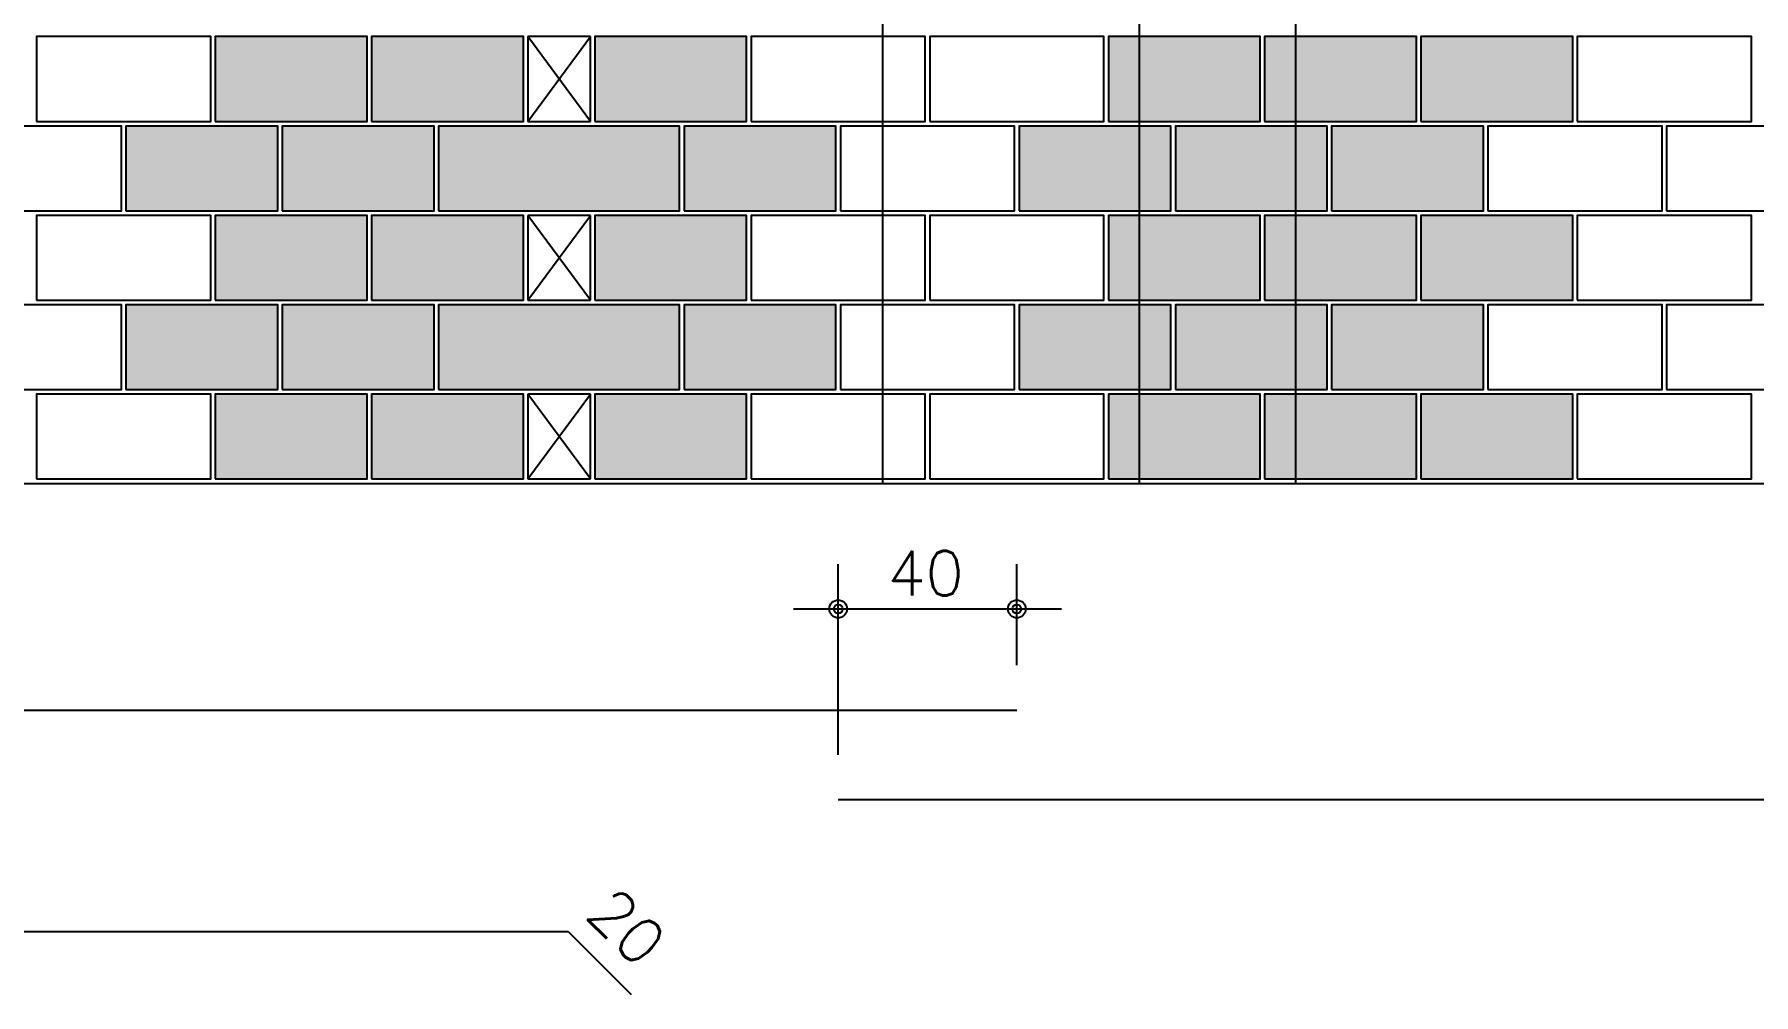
# Model space of a CAD drawing. Extents: x -1.9 to 86, y -1.5 to 60.9.
# Drawn here: x 14.54 to 22.24, y 45.48 to 49.78 of the extents above; entities that cross this region are included whole.
import ezdxf

# ---------------------------------------------------------------- set-up
doc = ezdxf.new("R2010")
doc.units = 0
doc.header["$MEASUREMENT"] = 0
for name, color, linetype in [('PENA_01', 1, 'CONTINUOUS'), ('PENA_02', 2, 'CONTINUOUS'), ('PENA_03', 3, 'CONTINUOUS'), ('PENA_05', 5, 'CONTINUOUS'), ('PENA_19', 240, 'CONTINUOUS'), ('PENA_21', 100, 'CONTINUOUS')]:
    doc.layers.add(name, color=color, linetype=linetype)
doc.styles.get("Standard").update_dxf_attribs({"font": 'ROMANS.SHX'})

msp = doc.modelspace()

# ---------------------------------------------------------------- linework, layer by layer
at = {"layer": 'PENA_01', "linetype": 'Continuous'}
for p, q in [((18.1389, 46.5565), (18.1389, 47.4088)), ((18.9389, 46.9565), (18.9389, 47.4088)), ((17.9389, 47.2088), (19.1389, 47.2088))]:
    msp.add_line(p, q, dxfattribs=at)
at = {"layer": 'PENA_02', "linetype": 'Continuous'}
for p, q in [((17.0289, 49.7706), (16.7489, 49.7706)), ((16.7489, 49.7706), (16.7489, 49.3906)), ((17.0289, 49.3906), (17.0289, 49.7706)), ((16.7489, 49.3906), (17.0289, 49.3906)), ((17.0289, 48.9706), (16.7489, 48.9706)), ((16.7489, 48.9706), (16.7489, 48.5906)), ((17.0289, 48.5906), (17.0289, 48.9706)), ((16.7489, 48.5906), (17.0289, 48.5906)), ((17.0289, 48.1706), (16.7489, 48.1706)), ((16.7489, 48.1706), (16.7489, 47.7906)), ((17.0289, 47.7906), (17.0289, 48.1706)), ((7.0489, 47.7706), (30.0289, 47.7706)), ((16.7489, 47.7906), (17.0289, 47.7906))]:
    msp.add_line(p, q, dxfattribs=at)
for points in [[(14.5489, 49.3906), (15.3289, 49.3906), (15.3289, 49.7706), (14.5489, 49.7706), (14.5489, 49.3906)], [(15.3489, 49.3906), (16.0289, 49.3906), (16.0289, 49.7706), (15.3489, 49.7706), (15.3489, 49.3906)], [(16.0489, 49.3906), (16.7289, 49.3906), (16.7289, 49.7706), (16.0489, 49.7706), (16.0489, 49.3906)], [(17.0489, 49.3906), (17.7289, 49.3906), (17.7289, 49.7706), (17.0489, 49.7706), (17.0489, 49.3906)], [(17.7489, 49.3906), (18.5289, 49.3906), (18.5289, 49.7706), (17.7489, 49.7706), (17.7489, 49.3906)], [(18.5489, 49.3906), (19.3289, 49.3906), (19.3289, 49.7706), (18.5489, 49.7706), (18.5489, 49.3906)], [(19.3489, 49.3906), (20.0289, 49.3906), (20.0289, 49.7706), (19.3489, 49.7706), (19.3489, 49.3906)], [(20.0489, 49.3906), (20.7289, 49.3906), (20.7289, 49.7706), (20.0489, 49.7706), (20.0489, 49.3906)], [(20.7489, 49.3906), (21.4289, 49.3906), (21.4289, 49.7706), (20.7489, 49.7706), (20.7489, 49.3906)], [(21.4489, 49.3906), (22.2289, 49.3906), (22.2289, 49.7706), (21.4489, 49.7706), (21.4489, 49.3906)], [(14.1489, 48.9906), (14.9289, 48.9906), (14.9289, 49.3706), (14.1489, 49.3706), (14.1489, 48.9906)], [(14.9489, 48.9906), (15.6289, 48.9906), (15.6289, 49.3706), (14.9489, 49.3706), (14.9489, 48.9906)], [(15.6489, 48.9906), (16.3289, 48.9906), (16.3289, 49.3706), (15.6489, 49.3706), (15.6489, 48.9906)], [(16.3489, 48.9906), (17.4289, 48.9906), (17.4289, 49.3706), (16.3489, 49.3706), (16.3489, 48.9906)], [(17.4489, 48.9906), (18.1289, 48.9906), (18.1289, 49.3706), (17.4489, 49.3706), (17.4489, 48.9906)], [(18.1489, 48.9906), (18.9289, 48.9906), (18.9289, 49.3706), (18.1489, 49.3706), (18.1489, 48.9906)], [(18.9489, 48.9906), (19.6289, 48.9906), (19.6289, 49.3706), (18.9489, 49.3706), (18.9489, 48.9906)], [(19.6489, 48.9906), (20.3289, 48.9906), (20.3289, 49.3706), (19.6489, 49.3706), (19.6489, 48.9906)], [(20.3489, 48.9906), (21.0289, 48.9906), (21.0289, 49.3706), (20.3489, 49.3706), (20.3489, 48.9906)], [(21.0489, 48.9906), (21.8289, 48.9906), (21.8289, 49.3706), (21.0489, 49.3706), (21.0489, 48.9906)], [(21.8489, 48.9906), (22.6289, 48.9906), (22.6289, 49.3706), (21.8489, 49.3706), (21.8489, 48.9906)], [(14.5489, 48.5906), (15.3289, 48.5906), (15.3289, 48.9706), (14.5489, 48.9706), (14.5489, 48.5906)], [(15.3489, 48.5906), (16.0289, 48.5906), (16.0289, 48.9706), (15.3489, 48.9706), (15.3489, 48.5906)], [(16.0489, 48.5906), (16.7289, 48.5906), (16.7289, 48.9706), (16.0489, 48.9706), (16.0489, 48.5906)], [(17.0489, 48.5906), (17.7289, 48.5906), (17.7289, 48.9706), (17.0489, 48.9706), (17.0489, 48.5906)], [(17.7489, 48.5906), (18.5289, 48.5906), (18.5289, 48.9706), (17.7489, 48.9706), (17.7489, 48.5906)], [(18.5489, 48.5906), (19.3289, 48.5906), (19.3289, 48.9706), (18.5489, 48.9706), (18.5489, 48.5906)], [(19.3489, 48.5906), (20.0289, 48.5906), (20.0289, 48.9706), (19.3489, 48.9706), (19.3489, 48.5906)], [(20.0489, 48.5906), (20.7289, 48.5906), (20.7289, 48.9706), (20.0489, 48.9706), (20.0489, 48.5906)], [(20.7489, 48.5906), (21.4289, 48.5906), (21.4289, 48.9706), (20.7489, 48.9706), (20.7489, 48.5906)], [(21.4489, 48.5906), (22.2289, 48.5906), (22.2289, 48.9706), (21.4489, 48.9706), (21.4489, 48.5906)], [(14.1489, 48.1906), (14.9289, 48.1906), (14.9289, 48.5706), (14.1489, 48.5706), (14.1489, 48.1906)], [(14.9489, 48.1906), (15.6289, 48.1906), (15.6289, 48.5706), (14.9489, 48.5706), (14.9489, 48.1906)], [(15.6489, 48.1906), (16.3289, 48.1906), (16.3289, 48.5706), (15.6489, 48.5706), (15.6489, 48.1906)], [(16.3489, 48.1906), (17.4289, 48.1906), (17.4289, 48.5706), (16.3489, 48.5706), (16.3489, 48.1906)], [(17.4489, 48.1906), (18.1289, 48.1906), (18.1289, 48.5706), (17.4489, 48.5706), (17.4489, 48.1906)], [(18.1489, 48.1906), (18.9289, 48.1906), (18.9289, 48.5706), (18.1489, 48.5706), (18.1489, 48.1906)], [(18.9489, 48.1906), (19.6289, 48.1906), (19.6289, 48.5706), (18.9489, 48.5706), (18.9489, 48.1906)], [(19.6489, 48.1906), (20.3289, 48.1906), (20.3289, 48.5706), (19.6489, 48.5706), (19.6489, 48.1906)], [(20.3489, 48.1906), (21.0289, 48.1906), (21.0289, 48.5706), (20.3489, 48.5706), (20.3489, 48.1906)], [(21.0489, 48.1906), (21.8289, 48.1906), (21.8289, 48.5706), (21.0489, 48.5706), (21.0489, 48.1906)], [(21.8489, 48.1906), (22.6289, 48.1906), (22.6289, 48.5706), (21.8489, 48.5706), (21.8489, 48.1906)], [(14.5489, 47.7906), (15.3289, 47.7906), (15.3289, 48.1706), (14.5489, 48.1706), (14.5489, 47.7906)], [(15.3489, 47.7906), (16.0289, 47.7906), (16.0289, 48.1706), (15.3489, 48.1706), (15.3489, 47.7906)], [(16.0489, 47.7906), (16.7289, 47.7906), (16.7289, 48.1706), (16.0489, 48.1706), (16.0489, 47.7906)], [(17.0489, 47.7906), (17.7289, 47.7906), (17.7289, 48.1706), (17.0489, 48.1706), (17.0489, 47.7906)], [(17.7489, 47.7906), (18.5289, 47.7906), (18.5289, 48.1706), (17.7489, 48.1706), (17.7489, 47.7906)], [(18.5489, 47.7906), (19.3289, 47.7906), (19.3289, 48.1706), (18.5489, 48.1706), (18.5489, 47.7906)], [(19.3489, 47.7906), (20.0289, 47.7906), (20.0289, 48.1706), (19.3489, 48.1706), (19.3489, 47.7906)], [(20.0489, 47.7906), (20.7289, 47.7906), (20.7289, 48.1706), (20.0489, 48.1706), (20.0489, 47.7906)], [(20.7489, 47.7906), (21.4289, 47.7906), (21.4289, 48.1706), (20.7489, 48.1706), (20.7489, 47.7906)], [(21.4489, 47.7906), (22.2289, 47.7906), (22.2289, 48.1706), (21.4489, 48.1706), (21.4489, 47.7906)]]:
    msp.add_lwpolyline(points, dxfattribs=at)
for centre, radius in [((18.1389, 47.2088), 0.04), ((18.1389, 47.2088), 0.02), ((18.9389, 47.2088), 0.04), ((18.9389, 47.2088), 0.02)]:
    msp.add_circle(centre, radius, dxfattribs=at)
at = {"layer": 'PENA_03', "linetype": 'Continuous'}
for p, q in [((16.7489, 49.3906), (17.0289, 49.7706)), ((17.0289, 49.3906), (16.7489, 49.7706)), ((16.7489, 48.5906), (17.0289, 48.9706)), ((17.0289, 48.5906), (16.7489, 48.9706)), ((16.7489, 47.7906), (17.0289, 48.1706)), ((17.0289, 47.7906), (16.7489, 48.1706)), ((18.9389, 46.7565), (18.9389, 46.7565)), ((18.1389, 46.3565), (18.1389, 46.3565))]:
    msp.add_line(p, q, dxfattribs=at)
at = {"layer": 'PENA_05', "linetype": 'Continuous'}
for p, q in [((18.3389, 47.7706), (18.3389, 54.5306)), ((19.4889, 47.7706), (19.4889, 54.5306)), ((20.1889, 47.7706), (20.1889, 54.5306)), ((7.1489, 46.7563), (18.9389, 46.7565)), ((18.1389, 46.3565), (29.9289, 46.3567)), ((7.1489, 45.7655), (16.9289, 45.7655)), ((16.9289, 45.7655), (17.2117, 45.4827))]:
    msp.add_line(p, q, dxfattribs=at)
at = {"layer": 'PENA_19', "linetype": 'Continuous'}
for points in [[(16.3489, 48.9906), (17.4289, 48.9906), (17.4289, 49.3706), (16.3489, 49.3706), (16.3489, 48.9906)], [(16.3489, 48.1906), (17.4289, 48.1906), (17.4289, 48.5706), (16.3489, 48.5706), (16.3489, 48.1906)]]:
    msp.add_lwpolyline(points, dxfattribs=at)
for points in [[(16.3489, 48.9906), (17.4289, 48.9906), (17.4289, 49.3706)], [(16.3489, 48.9906), (17.4289, 49.3706), (16.3489, 49.3706)], [(16.3489, 48.9906), (16.3489, 49.3706), (16.3489, 48.9906)], [(16.3489, 48.1906), (17.4289, 48.1906), (17.4289, 48.5706)], [(16.3489, 48.1906), (17.4289, 48.5706), (16.3489, 48.5706)], [(16.3489, 48.1906), (16.3489, 48.5706), (16.3489, 48.1906)]]:
    msp.add_solid(points, dxfattribs=at)
at = {"layer": 'PENA_21', "linetype": 'Continuous'}
for points in [[(15.3489, 49.3906), (16.0289, 49.3906), (16.0289, 49.7706), (15.3489, 49.7706), (15.3489, 49.3906)], [(16.0489, 49.3906), (16.7289, 49.3906), (16.7289, 49.7706), (16.0489, 49.7706), (16.0489, 49.3906)], [(17.0489, 49.3906), (17.7289, 49.3906), (17.7289, 49.7706), (17.0489, 49.7706), (17.0489, 49.3906)], [(19.3489, 49.3906), (20.0289, 49.3906), (20.0289, 49.7706), (19.3489, 49.7706), (19.3489, 49.3906)], [(20.0489, 49.3906), (20.7289, 49.3906), (20.7289, 49.7706), (20.0489, 49.7706), (20.0489, 49.3906)], [(20.7489, 49.3906), (21.4289, 49.3906), (21.4289, 49.7706), (20.7489, 49.7706), (20.7489, 49.3906)], [(14.9489, 48.9906), (15.6289, 48.9906), (15.6289, 49.3706), (14.9489, 49.3706), (14.9489, 48.9906)], [(15.6489, 48.9906), (16.3289, 48.9906), (16.3289, 49.3706), (15.6489, 49.3706), (15.6489, 48.9906)], [(17.4489, 48.9906), (18.1289, 48.9906), (18.1289, 49.3706), (17.4489, 49.3706), (17.4489, 48.9906)], [(18.9489, 48.9906), (19.6289, 48.9906), (19.6289, 49.3706), (18.9489, 49.3706), (18.9489, 48.9906)], [(19.6489, 48.9906), (20.3289, 48.9906), (20.3289, 49.3706), (19.6489, 49.3706), (19.6489, 48.9906)], [(20.3489, 48.9906), (21.0289, 48.9906), (21.0289, 49.3706), (20.3489, 49.3706), (20.3489, 48.9906)], [(15.3489, 48.5906), (16.0289, 48.5906), (16.0289, 48.9706), (15.3489, 48.9706), (15.3489, 48.5906)], [(16.0489, 48.5906), (16.7289, 48.5906), (16.7289, 48.9706), (16.0489, 48.9706), (16.0489, 48.5906)], [(17.0489, 48.5906), (17.7289, 48.5906), (17.7289, 48.9706), (17.0489, 48.9706), (17.0489, 48.5906)], [(19.3489, 48.5906), (20.0289, 48.5906), (20.0289, 48.9706), (19.3489, 48.9706), (19.3489, 48.5906)], [(20.0489, 48.5906), (20.7289, 48.5906), (20.7289, 48.9706), (20.0489, 48.9706), (20.0489, 48.5906)], [(20.7489, 48.5906), (21.4289, 48.5906), (21.4289, 48.9706), (20.7489, 48.9706), (20.7489, 48.5906)], [(14.9489, 48.1906), (15.6289, 48.1906), (15.6289, 48.5706), (14.9489, 48.5706), (14.9489, 48.1906)], [(15.6489, 48.1906), (16.3289, 48.1906), (16.3289, 48.5706), (15.6489, 48.5706), (15.6489, 48.1906)], [(17.4489, 48.1906), (18.1289, 48.1906), (18.1289, 48.5706), (17.4489, 48.5706), (17.4489, 48.1906)], [(18.9489, 48.1906), (19.6289, 48.1906), (19.6289, 48.5706), (18.9489, 48.5706), (18.9489, 48.1906)], [(19.6489, 48.1906), (20.3289, 48.1906), (20.3289, 48.5706), (19.6489, 48.5706), (19.6489, 48.1906)], [(20.3489, 48.1906), (21.0289, 48.1906), (21.0289, 48.5706), (20.3489, 48.5706), (20.3489, 48.1906)], [(15.3489, 47.7906), (16.0289, 47.7906), (16.0289, 48.1706), (15.3489, 48.1706), (15.3489, 47.7906)], [(16.0489, 47.7906), (16.7289, 47.7906), (16.7289, 48.1706), (16.0489, 48.1706), (16.0489, 47.7906)], [(17.0489, 47.7906), (17.7289, 47.7906), (17.7289, 48.1706), (17.0489, 48.1706), (17.0489, 47.7906)], [(19.3489, 47.7906), (20.0289, 47.7906), (20.0289, 48.1706), (19.3489, 48.1706), (19.3489, 47.7906)], [(20.0489, 47.7906), (20.7289, 47.7906), (20.7289, 48.1706), (20.0489, 48.1706), (20.0489, 47.7906)], [(20.7489, 47.7906), (21.4289, 47.7906), (21.4289, 48.1706), (20.7489, 48.1706), (20.7489, 47.7906)]]:
    msp.add_lwpolyline(points, dxfattribs=at)
for points in [[(15.3489, 49.3906), (16.0289, 49.3906), (16.0289, 49.7706)], [(15.3489, 49.3906), (16.0289, 49.7706), (15.3489, 49.7706)], [(15.3489, 49.3906), (15.3489, 49.7706), (15.3489, 49.3906)], [(16.0489, 49.3906), (16.7289, 49.3906), (16.7289, 49.7706)], [(16.0489, 49.3906), (16.7289, 49.7706), (16.0489, 49.7706)], [(16.0489, 49.3906), (16.0489, 49.7706), (16.0489, 49.3906)], [(17.0489, 49.3906), (17.7289, 49.3906), (17.7289, 49.7706)], [(17.0489, 49.3906), (17.7289, 49.7706), (17.0489, 49.7706)], [(17.0489, 49.3906), (17.0489, 49.7706), (17.0489, 49.3906)], [(19.3489, 49.3906), (20.0289, 49.3906), (20.0289, 49.7706)], [(19.3489, 49.3906), (20.0289, 49.7706), (19.3489, 49.7706)], [(19.3489, 49.3906), (19.3489, 49.7706), (19.3489, 49.3906)], [(20.0489, 49.3906), (20.7289, 49.3906), (20.7289, 49.7706)], [(20.0489, 49.3906), (20.7289, 49.7706), (20.0489, 49.7706)], [(20.0489, 49.3906), (20.0489, 49.7706), (20.0489, 49.3906)], [(20.7489, 49.3906), (21.4289, 49.3906), (21.4289, 49.7706)], [(20.7489, 49.3906), (21.4289, 49.7706), (20.7489, 49.7706)], [(20.7489, 49.3906), (20.7489, 49.7706), (20.7489, 49.3906)], [(14.9489, 48.9906), (15.6289, 48.9906), (15.6289, 49.3706)], [(14.9489, 48.9906), (15.6289, 49.3706), (14.9489, 49.3706)], [(14.9489, 48.9906), (14.9489, 49.3706), (14.9489, 48.9906)], [(15.6489, 48.9906), (16.3289, 48.9906), (16.3289, 49.3706)], [(15.6489, 48.9906), (16.3289, 49.3706), (15.6489, 49.3706)], [(15.6489, 48.9906), (15.6489, 49.3706), (15.6489, 48.9906)], [(17.4489, 48.9906), (18.1289, 48.9906), (18.1289, 49.3706)], [(17.4489, 48.9906), (18.1289, 49.3706), (17.4489, 49.3706)], [(17.4489, 48.9906), (17.4489, 49.3706), (17.4489, 48.9906)], [(18.9489, 48.9906), (19.6289, 48.9906), (19.6289, 49.3706)], [(18.9489, 48.9906), (19.6289, 49.3706), (18.9489, 49.3706)], [(18.9489, 48.9906), (18.9489, 49.3706), (18.9489, 48.9906)], [(19.6489, 48.9906), (20.3289, 48.9906), (20.3289, 49.3706)], [(19.6489, 48.9906), (20.3289, 49.3706), (19.6489, 49.3706)], [(19.6489, 48.9906), (19.6489, 49.3706), (19.6489, 48.9906)], [(20.3489, 48.9906), (21.0289, 48.9906), (21.0289, 49.3706)], [(20.3489, 48.9906), (21.0289, 49.3706), (20.3489, 49.3706)], [(20.3489, 48.9906), (20.3489, 49.3706), (20.3489, 48.9906)], [(15.3489, 48.5906), (16.0289, 48.5906), (16.0289, 48.9706)], [(15.3489, 48.5906), (16.0289, 48.9706), (15.3489, 48.9706)], [(15.3489, 48.5906), (15.3489, 48.9706), (15.3489, 48.5906)], [(16.0489, 48.5906), (16.7289, 48.5906), (16.7289, 48.9706)], [(16.0489, 48.5906), (16.7289, 48.9706), (16.0489, 48.9706)], [(16.0489, 48.5906), (16.0489, 48.9706), (16.0489, 48.5906)], [(17.0489, 48.5906), (17.7289, 48.5906), (17.7289, 48.9706)], [(17.0489, 48.5906), (17.7289, 48.9706), (17.0489, 48.9706)], [(17.0489, 48.5906), (17.0489, 48.9706), (17.0489, 48.5906)], [(19.3489, 48.5906), (20.0289, 48.5906), (20.0289, 48.9706)], [(19.3489, 48.5906), (20.0289, 48.9706), (19.3489, 48.9706)], [(19.3489, 48.5906), (19.3489, 48.9706), (19.3489, 48.5906)], [(20.0489, 48.5906), (20.7289, 48.5906), (20.7289, 48.9706)], [(20.0489, 48.5906), (20.7289, 48.9706), (20.0489, 48.9706)], [(20.0489, 48.5906), (20.0489, 48.9706), (20.0489, 48.5906)], [(20.7489, 48.5906), (21.4289, 48.5906), (21.4289, 48.9706)], [(20.7489, 48.5906), (21.4289, 48.9706), (20.7489, 48.9706)], [(20.7489, 48.5906), (20.7489, 48.9706), (20.7489, 48.5906)], [(14.9489, 48.1906), (15.6289, 48.1906), (15.6289, 48.5706)], [(14.9489, 48.1906), (15.6289, 48.5706), (14.9489, 48.5706)], [(14.9489, 48.1906), (14.9489, 48.5706), (14.9489, 48.1906)], [(15.6489, 48.1906), (16.3289, 48.1906), (16.3289, 48.5706)], [(15.6489, 48.1906), (16.3289, 48.5706), (15.6489, 48.5706)], [(15.6489, 48.1906), (15.6489, 48.5706), (15.6489, 48.1906)], [(17.4489, 48.1906), (18.1289, 48.1906), (18.1289, 48.5706)], [(17.4489, 48.1906), (18.1289, 48.5706), (17.4489, 48.5706)], [(17.4489, 48.1906), (17.4489, 48.5706), (17.4489, 48.1906)], [(18.9489, 48.1906), (19.6289, 48.1906), (19.6289, 48.5706)], [(18.9489, 48.1906), (19.6289, 48.5706), (18.9489, 48.5706)], [(18.9489, 48.1906), (18.9489, 48.5706), (18.9489, 48.1906)], [(19.6489, 48.1906), (20.3289, 48.1906), (20.3289, 48.5706)], [(19.6489, 48.1906), (20.3289, 48.5706), (19.6489, 48.5706)], [(19.6489, 48.1906), (19.6489, 48.5706), (19.6489, 48.1906)], [(20.3489, 48.1906), (21.0289, 48.1906), (21.0289, 48.5706)], [(20.3489, 48.1906), (21.0289, 48.5706), (20.3489, 48.5706)], [(20.3489, 48.1906), (20.3489, 48.5706), (20.3489, 48.1906)], [(15.3489, 47.7906), (16.0289, 47.7906), (16.0289, 48.1706)], [(15.3489, 47.7906), (16.0289, 48.1706), (15.3489, 48.1706)], [(15.3489, 47.7906), (15.3489, 48.1706), (15.3489, 47.7906)], [(16.0489, 47.7906), (16.7289, 47.7906), (16.7289, 48.1706)], [(16.0489, 47.7906), (16.7289, 48.1706), (16.0489, 48.1706)], [(16.0489, 47.7906), (16.0489, 48.1706), (16.0489, 47.7906)], [(17.0489, 47.7906), (17.7289, 47.7906), (17.7289, 48.1706)], [(17.0489, 47.7906), (17.7289, 48.1706), (17.0489, 48.1706)], [(17.0489, 47.7906), (17.0489, 48.1706), (17.0489, 47.7906)], [(19.3489, 47.7906), (20.0289, 47.7906), (20.0289, 48.1706)], [(19.3489, 47.7906), (20.0289, 48.1706), (19.3489, 48.1706)], [(19.3489, 47.7906), (19.3489, 48.1706), (19.3489, 47.7906)], [(20.0489, 47.7906), (20.7289, 47.7906), (20.7289, 48.1706)], [(20.0489, 47.7906), (20.7289, 48.1706), (20.0489, 48.1706)], [(20.0489, 47.7906), (20.0489, 48.1706), (20.0489, 47.7906)], [(20.7489, 47.7906), (21.4289, 47.7906), (21.4289, 48.1706)], [(20.7489, 47.7906), (21.4289, 48.1706), (20.7489, 48.1706)], [(20.7489, 47.7906), (20.7489, 48.1706), (20.7489, 47.7906)]]:
    msp.add_solid(points, dxfattribs=at)

# ---------------------------------------------------------------- texts
at = {"layer": 'PENA_03', "linetype": 'Continuous'}
msp.add_text('40', height=0.2, dxfattribs=at).set_placement((18.3589, 47.2688))
msp.add_text('20', height=0.2, rotation=315, dxfattribs=at).set_placement((16.9996, 45.8362))

doc.saveas('drawing.dxf')
